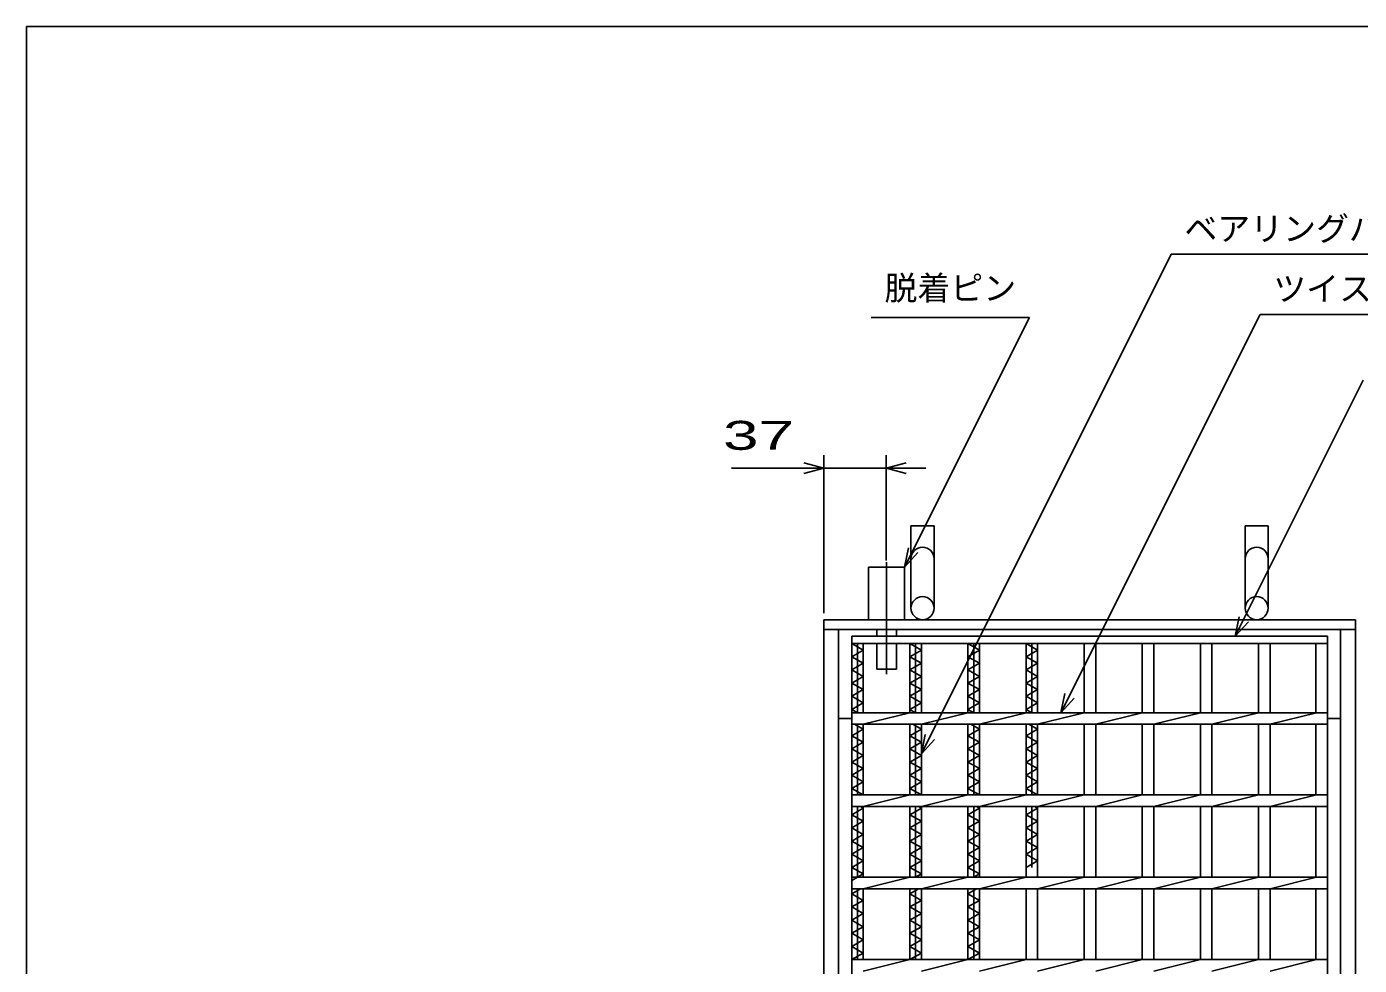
# Model space of a CAD drawing. Units: millimetres, scale not verified. Extents: x -1456 to 1385, y -1026 to 843.
# Drawn here: x -1383 to -574, y 272 to 843 of the extents above; entities that cross this region are included whole.
import ezdxf
from ezdxf.enums import TextEntityAlignment as Align

# ---------------------------------------------------------------- set-up
doc = ezdxf.new("R2010")
doc.units = ezdxf.units.MM
doc.header["$LTSCALE"] = 8
doc.linetypes.add('LONG_DASHED_DOTTED', pattern=[15.25, 12, -1.5, 0.25, -1.5])
for name, color, linetype, lineweight in [('0_2', 150, 'Continuous', 25), ('16', 3, 'Continuous', 25), ('19', 6, 'Continuous', 25), ('22', 4, 'Continuous', 25)]:
    doc.layers.add(name, color=color, linetype=linetype, lineweight=lineweight)
doc.styles.add('ベクトル', font='')
doc.styles.get('ベクトル').set_extended_font_data('ベクトル')

msp = doc.modelspace()

# ---------------------------------------------------------------- linework, layer by layer
at = {"layer": '0_2'}
for p, q in [((-1383.2, -917.2), (-1383.2, 842.8)), ((-1383.2, 842.8), (1384.8, 842.8))]:
    msp.add_line(p, q, dxfattribs=at)
at = {"layer": '16'}
for p, q in [((-882, 472.5), (-593, 472.5)), ((-882, 468), (-882, 472.5)), ((-593, 472.5), (-593, 468)), ((-593, 468), (-882, 468)), ((-882, -223), (-882, 468)), ((-882, 468), (-875, 468)), ((-875, 464), (-882, 468)), ((-882, 460), (-875, 464)), ((-878.5, 426), (-878.5, 468)), ((-875, 426), (-875, 468)), ((-846.7, 426), (-846.7, 468)), ((-846.7, 468), (-839.7, 468)), ((-839.7, 464), (-846.7, 468)), ((-846.7, 460), (-839.7, 464)), ((-843.2, 426), (-843.2, 468)), ((-839.7, 426), (-839.7, 468)), ((-811.4, 426), (-811.4, 468)), ((-811.4, 468), (-804.4, 468)), ((-804.4, 464), (-811.4, 468)), ((-811.4, 460), (-804.4, 464)), ((-807.9, 426), (-807.9, 468)), ((-804.4, 426), (-804.4, 468)), ((-776.1, 426), (-776.1, 468)), ((-776.1, 468), (-769.1, 468)), ((-769.1, 464), (-776.1, 468)), ((-776.1, 460), (-769.1, 464)), ((-772.6, 426), (-772.6, 468)), ((-769.1, 426), (-769.1, 468)), ((-740.8, 426), (-740.8, 468)), ((-740.8, 468), (-733.8, 468)), ((-733.8, 426), (-733.8, 468)), ((-705.5, 426), (-705.5, 468)), ((-705.5, 468), (-698.5, 468)), ((-698.5, 426), (-698.5, 468)), ((-670.2, 426), (-670.2, 468)), ((-670.2, 468), (-663.2, 468)), ((-663.2, 426), (-663.2, 468)), ((-634.9, 426), (-634.9, 468)), ((-634.9, 468), (-627.9, 468)), ((-627.9, 426), (-627.9, 468)), ((-600, 426), (-600, 468)), ((-600, 468), (-593, 468)), ((-593, -223), (-593, 468)), ((-875, 456), (-882, 460)), ((-882, 452), (-875, 456)), ((-839.7, 456), (-846.7, 460)), ((-846.7, 452), (-839.7, 456)), ((-804.4, 456), (-811.4, 460)), ((-811.4, 452), (-804.4, 456)), ((-769.1, 456), (-776.1, 460)), ((-776.1, 452), (-769.1, 456)), ((-875, 448), (-882, 452)), ((-882, 444), (-875, 448)), ((-839.7, 448), (-846.7, 452)), ((-846.7, 444), (-839.7, 448)), ((-804.4, 448), (-811.4, 452)), ((-811.4, 444), (-804.4, 448)), ((-769.1, 448), (-776.1, 452)), ((-776.1, 444), (-769.1, 448)), ((-875, 440), (-882, 444)), ((-882, 436), (-875, 440)), ((-839.7, 440), (-846.7, 444)), ((-846.7, 436), (-839.7, 440)), ((-804.4, 440), (-811.4, 444)), ((-811.4, 436), (-804.4, 440)), ((-769.1, 440), (-776.1, 444)), ((-776.1, 436), (-769.1, 440)), ((-875, 432), (-882, 436)), ((-882, 428), (-875, 432)), ((-839.7, 432), (-846.7, 436)), ((-846.7, 428), (-839.7, 432)), ((-804.4, 432), (-811.4, 436)), ((-811.4, 428), (-804.4, 432)), ((-769.1, 432), (-776.1, 436)), ((-776.1, 428), (-769.1, 432)), ((-878.5, 426), (-882, 428)), ((-882, 426), (-593, 426)), ((-882, 419), (-882, 426)), ((-875, 419), (-846.7, 426)), ((-843.2, 426), (-846.7, 428)), ((-839.7, 419), (-811.4, 426)), ((-807.9, 426), (-811.4, 428)), ((-804.4, 419), (-776.1, 426)), ((-772.6, 426), (-776.1, 428)), ((-769.1, 419), (-740.8, 426)), ((-733.8, 419), (-705.5, 426)), ((-698.5, 419), (-670.2, 426)), ((-663.2, 419), (-634.9, 426)), ((-627.9, 419), (-599.6, 426)), ((-593, 419), (-593, 426)), ((-882, 419), (-593, 419)), ((-882, 412), (-875, 416)), ((-875, 416), (-880.25, 419)), ((-878.5, 376), (-878.5, 419)), ((-875, 376), (-875, 419)), ((-846.7, 376), (-846.7, 419)), ((-846.7, 412), (-839.7, 416)), ((-839.7, 416), (-844.95, 419)), ((-843.2, 376), (-843.2, 419)), ((-839.7, 376), (-839.7, 419)), ((-811.4, 376), (-811.4, 419)), ((-811.4, 412), (-804.4, 416)), ((-804.4, 416), (-809.65, 419)), ((-807.9, 376), (-807.9, 419)), ((-804.4, 376), (-804.4, 419)), ((-776.1, 376), (-776.1, 419)), ((-776.1, 412), (-769.1, 416)), ((-769.1, 416), (-774.35, 419)), ((-772.6, 376), (-772.6, 419)), ((-769.1, 376), (-769.1, 419)), ((-740.8, 376), (-740.8, 419)), ((-733.8, 376), (-733.8, 419)), ((-705.5, 376), (-705.5, 419)), ((-698.5, 376), (-698.5, 419)), ((-670.2, 376), (-670.2, 419)), ((-663.2, 376), (-663.2, 419)), ((-634.9, 376), (-634.9, 419)), ((-627.9, 376), (-627.9, 419)), ((-600, 376), (-600, 419)), ((-875, 408), (-882, 412)), ((-882, 404), (-875, 408)), ((-839.7, 408), (-846.7, 412)), ((-846.7, 404), (-839.7, 408)), ((-804.4, 408), (-811.4, 412)), ((-811.4, 404), (-804.4, 408)), ((-769.1, 408), (-776.1, 412)), ((-776.1, 404), (-769.1, 408)), ((-875, 400), (-882, 404)), ((-882, 396), (-875, 400)), ((-839.7, 400), (-846.7, 404)), ((-846.7, 396), (-839.7, 400)), ((-804.4, 400), (-811.4, 404)), ((-811.4, 396), (-804.4, 400)), ((-769.1, 400), (-776.1, 404)), ((-776.1, 396), (-769.1, 400)), ((-875, 392), (-882, 396)), ((-882, 388), (-875, 392)), ((-839.7, 392), (-846.7, 396)), ((-846.7, 388), (-839.7, 392)), ((-804.4, 392), (-811.4, 396)), ((-811.4, 388), (-804.4, 392)), ((-769.1, 392), (-776.1, 396)), ((-776.1, 388), (-769.1, 392)), ((-875, 384), (-882, 388)), ((-882, 380), (-875, 384)), ((-839.7, 384), (-846.7, 388)), ((-846.7, 380), (-839.7, 384)), ((-804.4, 384), (-811.4, 388)), ((-811.4, 380), (-804.4, 384)), ((-769.1, 384), (-776.1, 388)), ((-776.1, 380), (-769.1, 384)), ((-875, 376), (-882, 380)), ((-882, 376), (-593, 376)), ((-882, 369), (-882, 376)), ((-875, 369), (-846.7, 376)), ((-839.7, 376), (-846.7, 380)), ((-839.7, 369), (-811.4, 376)), ((-804.4, 376), (-811.4, 380)), ((-804.4, 369), (-776.1, 376)), ((-769.1, 376), (-776.1, 380)), ((-769.1, 369), (-740.8, 376)), ((-733.8, 369), (-705.5, 376)), ((-698.5, 369), (-670.2, 376)), ((-663.2, 369), (-634.9, 376)), ((-627.9, 369), (-599.6, 376)), ((-593, 369), (-593, 376)), ((-882, 369), (-593, 369)), ((-882, 364), (-875, 368)), ((-878.5, 326), (-878.5, 369)), ((-875, 368), (-876.75, 369)), ((-875, 326), (-875, 369)), ((-846.7, 326), (-846.7, 369)), ((-846.7, 364), (-839.7, 368)), ((-843.2, 326), (-843.2, 369)), ((-839.7, 368), (-841.45, 369)), ((-839.7, 326), (-839.7, 369)), ((-811.4, 326), (-811.4, 369)), ((-811.4, 364), (-804.4, 368)), ((-807.9, 326), (-807.9, 369)), ((-804.4, 368), (-806.15, 369)), ((-804.4, 326), (-804.4, 369)), ((-776.1, 326), (-776.1, 369)), ((-776.1, 364), (-769.1, 368)), ((-772.6, 332), (-772.6, 369)), ((-769.1, 368), (-770.85, 369)), ((-769.1, 326), (-769.1, 369)), ((-740.8, 326), (-740.8, 369)), ((-733.8, 326), (-733.8, 369)), ((-705.5, 326), (-705.5, 369)), ((-698.5, 326), (-698.5, 369)), ((-670.2, 326), (-670.2, 369)), ((-663.2, 326), (-663.2, 369)), ((-634.9, 326), (-634.9, 369)), ((-627.9, 326), (-627.9, 369)), ((-600, 326), (-600, 369)), ((-875, 360), (-882, 364)), ((-882, 356), (-875, 360)), ((-839.7, 360), (-846.7, 364)), ((-846.7, 356), (-839.7, 360)), ((-804.4, 360), (-811.4, 364)), ((-811.4, 356), (-804.4, 360)), ((-769.1, 360), (-776.1, 364)), ((-776.1, 356), (-769.1, 360)), ((-875, 352), (-882, 356)), ((-882, 348), (-875, 352)), ((-839.7, 352), (-846.7, 356)), ((-846.7, 348), (-839.7, 352)), ((-804.4, 352), (-811.4, 356)), ((-811.4, 348), (-804.4, 352)), ((-769.1, 352), (-776.1, 356)), ((-776.1, 348), (-769.1, 352)), ((-875, 344), (-882, 348)), ((-882, 340), (-875, 344)), ((-839.7, 344), (-846.7, 348)), ((-846.7, 340), (-839.7, 344)), ((-804.4, 344), (-811.4, 348)), ((-811.4, 340), (-804.4, 344)), ((-769.1, 344), (-776.1, 348)), ((-776.1, 340), (-769.1, 344)), ((-875, 336), (-882, 340)), ((-882, 332), (-875, 336)), ((-875, 328), (-882, 332)), ((-839.7, 336), (-846.7, 340)), ((-846.7, 332), (-839.7, 336)), ((-839.7, 328), (-846.7, 332)), ((-804.4, 336), (-811.4, 340)), ((-811.4, 332), (-804.4, 336)), ((-804.4, 328), (-811.4, 332)), ((-769.1, 336), (-776.1, 340)), ((-776.1, 332), (-769.1, 336)), ((-882, 324), (-875, 328)), ((-882, 326), (-593, 326)), ((-882, 319), (-882, 326)), ((-875, 319), (-846.7, 326)), ((-843.2, 326), (-839.7, 328)), ((-839.7, 319), (-811.4, 326)), ((-807.9, 326), (-804.4, 328)), ((-804.4, 319), (-776.1, 326)), ((-769.1, 319), (-740.8, 326)), ((-733.8, 319), (-705.5, 326)), ((-698.5, 319), (-670.2, 326)), ((-663.2, 319), (-634.9, 326)), ((-627.9, 319), (-599.6, 326)), ((-593, 319), (-593, 326)), ((-882, 319), (-593, 319)), ((-882, 316), (-876.75, 319)), ((-875, 312), (-882, 316)), ((-878.5, 276), (-878.5, 319)), ((-875, 276), (-875, 319)), ((-846.7, 276), (-846.7, 319)), ((-846.7, 316), (-841.45, 319)), ((-839.7, 312), (-846.7, 316)), ((-843.2, 276), (-843.2, 319)), ((-839.7, 276), (-839.7, 319)), ((-811.4, 276), (-811.4, 319)), ((-811.4, 316), (-806.15, 319)), ((-804.4, 312), (-811.4, 316)), ((-807.9, 276), (-807.9, 319)), ((-804.4, 276), (-804.4, 319)), ((-776.1, 276), (-776.1, 319)), ((-769.1, 276), (-769.1, 319)), ((-740.8, 276), (-740.8, 319)), ((-733.8, 276), (-733.8, 319)), ((-705.5, 276), (-705.5, 319)), ((-698.5, 276), (-698.5, 319)), ((-670.2, 276), (-670.2, 319)), ((-663.2, 276), (-663.2, 319)), ((-634.9, 276), (-634.9, 319)), ((-627.9, 276), (-627.9, 319)), ((-600, 276), (-600, 319)), ((-882, 308), (-875, 312)), ((-875, 304), (-882, 308)), ((-846.7, 308), (-839.7, 312)), ((-839.7, 304), (-846.7, 308)), ((-811.4, 308), (-804.4, 312)), ((-804.4, 304), (-811.4, 308)), ((-882, 300), (-875, 304)), ((-875, 296), (-882, 300)), ((-846.7, 300), (-839.7, 304)), ((-839.7, 296), (-846.7, 300)), ((-811.4, 300), (-804.4, 304)), ((-804.4, 296), (-811.4, 300)), ((-882, 292), (-875, 296)), ((-875, 288), (-882, 292)), ((-846.7, 292), (-839.7, 296)), ((-839.7, 288), (-846.7, 292)), ((-811.4, 292), (-804.4, 296)), ((-804.4, 288), (-811.4, 292)), ((-882, 284), (-875, 288)), ((-875, 280), (-882, 284)), ((-846.7, 284), (-839.7, 288)), ((-839.7, 280), (-846.7, 284)), ((-811.4, 284), (-804.4, 288)), ((-804.4, 280), (-811.4, 284)), ((-882, 276), (-875, 280)), ((-882, 276), (-593, 276)), ((-882, 269), (-882, 276)), ((-875, 269), (-846.7, 276)), ((-846.7, 276), (-839.7, 280)), ((-839.7, 269), (-811.4, 276)), ((-811.4, 276), (-804.4, 280)), ((-804.4, 269), (-776.1, 276)), ((-769.1, 269), (-740.8, 276)), ((-733.8, 269), (-705.5, 276)), ((-698.5, 269), (-670.2, 276)), ((-663.2, 269), (-634.9, 276)), ((-627.9, 269), (-599.6, 276)), ((-593, 269), (-593, 276))]:
    msp.add_line(p, q, dxfattribs=at)
at = {"layer": '19'}
for p, q in [((-846, 489.5), (-846, 539.5)), ((-846, 539.5), (-832, 539.5)), ((-832, 489.5), (-832, 539.5)), ((-643, 489.5), (-643, 539.5)), ((-643, 539.5), (-629, 539.5)), ((-629, 489.5), (-629, 539.5)), ((-871.85, 482.5), (-871.85, 514.5)), ((-871.85, 514.5), (-849.85, 514.5)), ((-849.85, 514.5), (-849.85, 482.5)), ((-899, 482.5), (-576, 482.5)), ((-899, -237.5), (-899, 482.5)), ((-576, -237.5), (-576, 482.5)), ((-899, 476.5), (-576, 476.5)), ((-890, -231.5), (-890, 476.5)), ((-866.85, 472.5), (-866.85, 476.5)), ((-854.85, 472.5), (-854.85, 476.5)), ((-585, -231.5), (-585, 476.5)), ((-866.85, 452.5), (-866.85, 468)), ((-854.85, 452.5), (-854.85, 468)), ((-866.85, 452.5), (-854.85, 452.5)), ((-890, 422.5), (-882, 422.5)), ((-593, 422.5), (-585, 422.5))]:
    msp.add_line(p, q, dxfattribs=at)
at = {"layer": '19', "linetype": 'LONG_DASHED_DOTTED'}
msp.add_line((-860.85, 517.5), (-860.85, 449.5), dxfattribs=at)
at = {"layer": '19'}
for centre in [(-839, 489.5), (-636, 489.5)]:
    msp.add_circle(centre, 7, dxfattribs=at)
for centre in [(-839, 519.5), (-636, 519.5)]:
    msp.add_arc(centre, 7, 0, 180, dxfattribs=at)
at = {"layer": '22'}
for p, q in [((-839.7, 401), (-687.95, 704.5)), ((-687.95, 704.5), (-319.95, 704.5)), ((-870.1, 666), (-774.1, 666)), ((-849.85, 514.5), (-774.1, 666)), ((-754.95, 426), (-633.95, 668)), ((-633.95, 668), (-421.95, 668)), ((-649.05, 472.5), (-571.3, 628)), ((-899, 574.5), (-911, 577.7)), ((-899, 486.5), (-899, 582.5)), ((-861, 518.496), (-861, 582.5)), ((-861, 574.5), (-849, 577.7)), ((-955, 574.5), (-899, 574.5)), ((-911, 571.3), (-899, 574.5)), ((-899, 574.5), (-861, 574.5)), ((-849, 571.3), (-861, 574.5)), ((-861, 574.5), (-837, 574.5)), ((-849.85, 514.5), (-847.45, 526.18)), ((-849.85, 514.5), (-841.85, 523.3)), ((-649.05, 472.5), (-646.65, 484.18)), ((-649.05, 472.5), (-641.05, 481.3)), ((-754.95, 426), (-752.55, 437.68)), ((-754.95, 426), (-746.95, 434.8)), ((-839.7, 401), (-837.3, 412.68)), ((-839.7, 401), (-831.7, 409.8))]:
    msp.add_line(p, q, dxfattribs=at)

# ---------------------------------------------------------------- texts
at = {"layer": '22', "color": 2, "style": 'ベクトル'}
for s, p in [('ベアリングバー：', (-679.95, 720.1)), ('脱着ピン', (-862.1, 684)), ('ツイストバー：', (-625.95, 683.6))]:
    msp.add_text(s, height=14.66, dxfattribs=at).set_placement(p, align=Align.MIDDLE_LEFT)
at = {"layer": '22', "color": 2, "style": 'ベクトル', "width": 1.65}
msp.add_text(' 37 ', height=17.6, dxfattribs=at).set_placement((-971, 594.5), align=Align.MIDDLE_LEFT)

doc.saveas('drawing.dxf')
